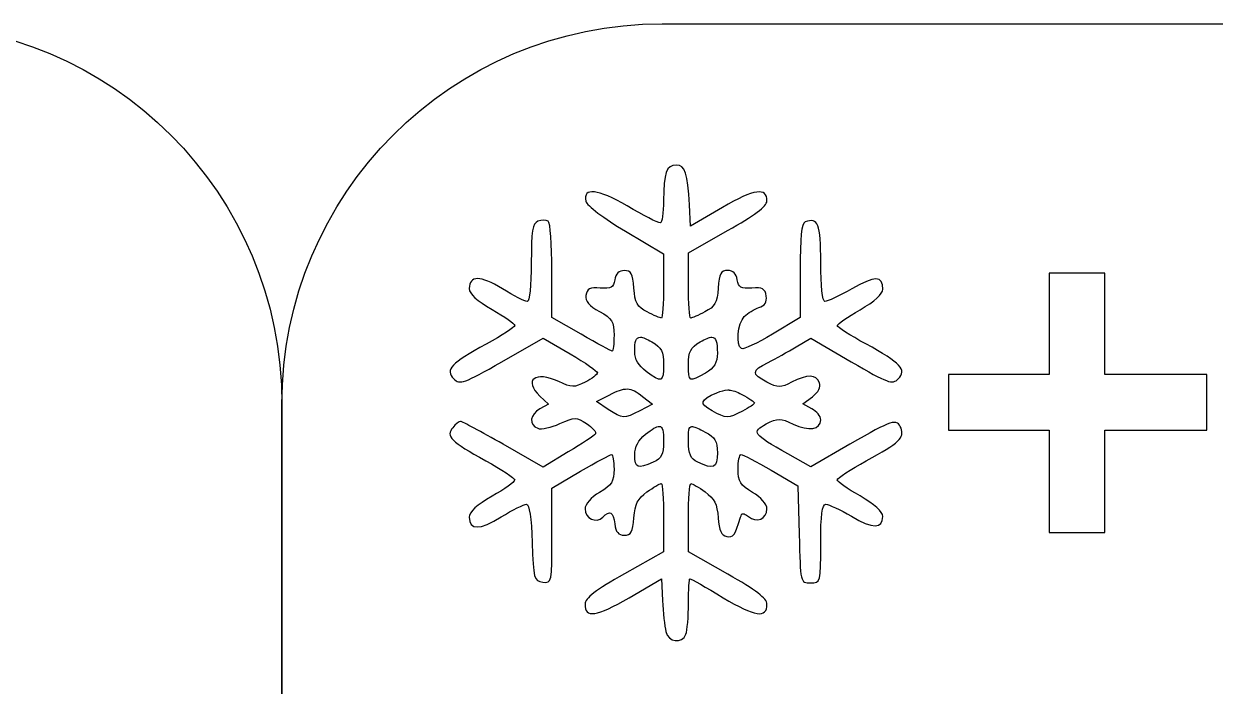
# Model space of a CAD drawing. Extents: x 164 to 448, y 306 to 448.
# Drawn here: x 294.8 to 347.1, y 418.6 to 447.7 of the extents above; entities that cross this region are included whole.
import ezdxf

# ---------------------------------------------------------------- set-up
doc = ezdxf.new("R2010")
doc.units = 0
doc.layers.add('Layer_1', color=7, linetype='CONTINUOUS')

msp = doc.modelspace()

# ---------------------------------------------------------------- linework, layer by layer
at = {"layer": 'Layer_1', "color": 7}
for points in [[(322.837852, 447.655975), (431.177868, 447.655975)], [(323.455408, 441.462217), (323.456882, 441.459383)], [(323.45572, 441.461339), (323.455408, 441.462217)], [(325.477106, 439.598069), (324.075231, 438.782145), (324.02846, 439.71378)], [(321.218589, 438.557613), (322.89582, 437.561546), (322.89582, 436.152359)], [(323.985883, 436.179118), (323.985883, 437.61172), (325.705606, 438.582926)], [(319.282044, 434.032724), (317.994435, 434.773956), (317.994435, 436.83497)], [(328.885795, 436.823631), (328.885795, 434.765509), (327.672907, 434.038961)], [(315.794324, 432.825761), (317.612183, 433.864346), (318.798709, 433.170028)], [(321.874724, 433.905194), (321.874866, 433.905052)], [(325.01109, 433.905194), (325.01109, 433.905052)], [(328.71291, 433.48269), (329.358898, 433.867946), (331.132847, 432.829361)], [(321.302098, 431.632913), (321.302098, 431.634529)], [(325.709858, 431.590167), (325.709802, 431.590592)], [(325.769896, 431.589118), (325.769896, 431.587644)], [(306.141732, 430.959855), (306.141732, 322.619839)], [(306.141732, 322.619839), (306.141732, 430.959855)], [(317.468636, 431.320677), (317.849471, 430.966148), (317.468636, 430.76262)], [(320.467124, 430.733594), (319.944189, 431.077833), (320.503748, 431.367874)], [(321.974447, 431.310813), (322.413902, 430.972413), (321.84703, 430.679452)], [(329.400028, 430.767694), (329.007458, 430.977175), (329.427865, 431.295052)], [(318.709474, 428.86868), (317.602035, 428.209512), (315.85303, 429.208526)], [(331.072894, 429.213288), (329.357537, 428.224507), (328.349735, 428.787014)], [(317.994661, 425.194554), (317.994661, 427.286324), (319.251515, 428.020214)], [(327.615789, 428.070416), (328.795002, 427.384857), (328.846309, 425.256435)], [(322.895962, 425.987008), (322.895962, 424.489918), (321.171846, 423.51874)], [(325.71, 423.509754), (323.985883, 424.482406), (323.985883, 425.98389)], [(321.384246, 422.472699), (322.80514, 423.295937), (322.851912, 422.349647)]]:
    msp.add_lwpolyline(points, dxfattribs=at)
for points in [[(322.837852, 447.655975)], [(339.827981, 436.717616), (339.827981, 432.26742), (335.402674, 432.26742), (335.402674, 429.829937), (339.827981, 429.829937), (339.827981, 425.329937), (342.265465, 425.329937), (342.265465, 429.829937), (346.740576, 429.829937), (346.740576, 432.26742), (342.265465, 432.26742), (342.265465, 436.717616)], [(322.703972, 429.992391)], [(324.13663, 429.986636)]]:
    msp.add_lwpolyline(points, close=True, dxfattribs=at)
for points in [[(289.445584, 447.655975), (298.69526, 447.655975), (306.141732, 440.209502), (306.141732, 430.959855)], [(306.141732, 430.959855), (306.141732, 440.209502), (313.588205, 447.655975), (322.837852, 447.655975)], [(323.456882, 441.459383), (323.019751, 441.459383), (322.895849, 441.115569), (322.895849, 439.900781)], [(324.02846, 439.71378), (323.959011, 441.100403), (323.839389, 441.461339), (323.45572, 441.461339)], [(321.291808, 439.664939), (319.992321, 440.417367), (319.364022, 440.488998), (319.481291, 439.871584)], [(327.429723, 439.877849), (327.438227, 440.49515), (326.880567, 440.415269), (325.477106, 439.598069)], [(319.481291, 439.871584), (319.515024, 439.694986), (320.290328, 439.108441), (321.218589, 438.557613)], [(322.895849, 439.900781), (322.895849, 439.359874), (322.824416, 438.917868), (322.739093, 438.917868)], [(325.705606, 438.582926), (326.862255, 439.235972), (327.427143, 439.660375), (327.429723, 439.877849)], [(322.739093, 438.917868), (322.651786, 438.917868), (322.001603, 439.254198), (321.291808, 439.664939)], [(317.376198, 438.990038), (317.140639, 438.898762), (317.087631, 438.564614), (317.087631, 437.173625)], [(317.830309, 438.998542), (317.739033, 439.054101), (317.534967, 439.049849), (317.376198, 438.990038)], [(317.994435, 436.83497), (317.994435, 437.968602), (317.921584, 438.942444), (317.830309, 438.998542)], [(329.11285, 438.963761), (328.950142, 438.904233), (328.885795, 438.304535), (328.885795, 436.823631)], [(329.792542, 437.179606), (329.792542, 438.890457), (329.684258, 439.17429), (329.11285, 438.963761)], [(317.087631, 437.173625), (317.087631, 436.175348), (317.014214, 435.470003), (316.909049, 435.470003)], [(321.171761, 436.830576), (320.933934, 436.830576), (320.789452, 436.689694), (320.751354, 436.423351)], [(321.590721, 436.058589), (321.545083, 436.691169), (321.469398, 436.830576), (321.171761, 436.830576)], [(325.708469, 436.832419), (325.41103, 436.832419), (325.335373, 436.693521), (325.289537, 436.06046)], [(326.13035, 436.425194), (326.092649, 436.692217), (325.946948, 436.832419), (325.708469, 436.832419)], [(329.977077, 435.471562), (329.865959, 435.471562), (329.792542, 436.144224), (329.792542, 437.179606)], [(315.816293, 436.032539), (314.855688, 436.623619), (314.366088, 436.623959), (314.366088, 436.038208)], [(320.751354, 436.423351), (320.703732, 436.087219), (320.592331, 436.023581), (320.1156, 436.060063)], [(324.083962, 434.745014), (324.028403, 434.745014), (323.985883, 435.390548), (323.985883, 436.179118)], [(326.766104, 436.061934), (326.289657, 436.026217), (326.17817, 436.090564), (326.13035, 436.425194)], [(332.515644, 436.018337), (332.515644, 436.603691), (332.173786, 436.607065), (331.151868, 436.029676)], [(314.366088, 436.038208), (314.366088, 435.801798), (314.691364, 435.503509), (315.363657, 435.124148)], [(316.909049, 435.470003), (316.809836, 435.470003), (316.319102, 435.723137), (315.816293, 436.032539)], [(319.487187, 435.74074), (319.449487, 435.483354), (319.620983, 435.276624), (320.076057, 435.031767)], [(320.1156, 436.060063), (319.65823, 436.09578), (319.52846, 436.028031), (319.487187, 435.74074)], [(322.172249, 435.014192), (321.736706, 435.239263), (321.636954, 435.417874), (321.590721, 436.058589)], [(322.89582, 436.152359), (322.89582, 435.377083), (322.851317, 434.7432), (322.797742, 434.7432)], [(325.289537, 436.06046), (325.243899, 435.419915), (325.145254, 435.241219), (324.709455, 435.016006)], [(327.39891, 435.713272), (327.353272, 436.033531), (327.236485, 436.098019), (326.766104, 436.061934)], [(327.082507, 435.202044), (327.335357, 435.281414), (327.436809, 435.446674), (327.39891, 435.713272)], [(331.151868, 436.029676), (330.607389, 435.722315), (330.078274, 435.471562), (329.977077, 435.471562)], [(331.518076, 435.108671), (332.167946, 435.48052), (332.515644, 435.797688), (332.515644, 436.018337)], [(315.363657, 435.124148), (315.912699, 434.814208), (316.362671, 434.497521), (316.362671, 434.41954)], [(326.436491, 434.81092), (326.587294, 434.961723), (326.877732, 435.136961), (327.082507, 435.202044)], [(320.076057, 435.031767), (320.639811, 434.728176), (320.719124, 434.601156), (320.719124, 433.988787)], [(322.797742, 434.7432), (322.742183, 434.7432), (322.460957, 434.865657), (322.172249, 435.014192)], [(324.709455, 435.016006), (324.420746, 434.867187), (324.138926, 434.745014), (324.083962, 434.745014)], [(326.31205, 433.40468), (326.061751, 433.559452), (326.146791, 434.521219), (326.436491, 434.81092)], [(330.520535, 434.414324), (330.519855, 434.481789), (330.969033, 434.794564), (331.518076, 435.108671)], [(316.362671, 434.41954), (316.362671, 434.342154), (315.799058, 433.973395), (315.111685, 433.602142)], [(331.767099, 433.614529), (331.082532, 433.987398), (330.521329, 434.34686), (330.520535, 434.414324)], [(315.111685, 433.602142), (313.552828, 432.760224), (313.289008, 432.476107), (313.687871, 432.077244)], [(320.642872, 433.291521), (320.601203, 433.291521), (319.989628, 433.624706), (319.282044, 434.032724)], [(320.719124, 433.988787), (320.719124, 433.605203), (320.684542, 433.291521), (320.642872, 433.291521)], [(321.625843, 433.276753), (321.625843, 433.710312), (321.684236, 433.905761), (321.874724, 433.905194)], [(321.874866, 433.905052), (321.989953, 433.904769), (322.152378, 433.834186), (322.377307, 433.701524)], [(322.377307, 433.701524), (322.802929, 433.450091), (322.895849, 433.270035), (322.895849, 432.706932)], [(323.985685, 432.706791), (323.985685, 433.270148), (324.078378, 433.448561), (324.504255, 433.699965)], [(324.504255, 433.699965), (324.733861, 433.834894), (324.896995, 433.908028), (325.01109, 433.905194)], [(325.01109, 433.905052), (325.201578, 433.899383), (325.25572, 433.685934), (325.25572, 433.20926)], [(327.672907, 434.038961), (327.005802, 433.639531), (326.393802, 433.354252), (326.31205, 433.40468)], [(333.195335, 432.07937), (333.59298, 432.477043), (333.324312, 432.767055), (331.767099, 433.614529)], [(318.798709, 433.170028), (319.451329, 432.788258), (319.98617, 432.417543), (319.988154, 432.345345)], [(322.12389, 432.403682), (321.790706, 432.65228), (321.625843, 432.943569), (321.625843, 433.276753)], [(325.25572, 433.20926), (325.25572, 432.777061), (325.130712, 432.569509), (324.728362, 432.331824)], [(327.479499, 432.798605), (327.803953, 432.963298), (328.358324, 433.270375), (328.71291, 433.48269)], [(313.687871, 432.077244), (313.95291, 431.812205), (314.130728, 431.875417), (315.794324, 432.825761)], [(322.895849, 432.706932), (322.895849, 431.921339), (322.813928, 431.889165), (322.12389, 432.403682)], [(324.728362, 432.331824), (324.012246, 431.908753), (323.985685, 431.922019), (323.985685, 432.706791)], [(327.432728, 431.932876), (326.741216, 432.290466), (326.749805, 432.430328), (327.479499, 432.798605)], [(331.132847, 432.829361), (332.753783, 431.880293), (332.931912, 431.815861), (333.195335, 432.07937)], [(318.291874, 431.957849), (317.268369, 432.446003), (316.717965, 432.019928), (317.468636, 431.320677)], [(319.988154, 432.345345), (319.990082, 432.273912), (319.750328, 432.088243), (319.454957, 431.935172)], [(329.736954, 431.907364), (329.596072, 432.27686), (329.203928, 432.283465), (328.513805, 431.927206)], [(319.454957, 431.935172), (318.969213, 431.684022), (318.858576, 431.686857), (318.291874, 431.957849)], [(320.503748, 431.367874), (320.859553, 431.552409), (321.090973, 431.641134), (321.302098, 431.632913)], [(321.302098, 431.634529), (321.513279, 431.626025), (321.703795, 431.518309), (321.974447, 431.310813)], [(325.024299, 430.674718), (324.444699, 430.989052), (324.489288, 431.157175), (325.23378, 431.465726)], [(325.23378, 431.465726), (325.425402, 431.545663), (325.569373, 431.587616), (325.709858, 431.590167)], [(325.709802, 431.590592), (325.729644, 431.590961), (325.74977, 431.590365), (325.769896, 431.589118)], [(325.769896, 431.587644), (325.93062, 431.576306), (326.093981, 431.515361), (326.326535, 431.394321)], [(328.513805, 431.927206), (328.032822, 431.678608), (327.921874, 431.679458), (327.432728, 431.932876)], [(329.427865, 431.295052), (329.696589, 431.497729), (329.80938, 431.718661), (329.736954, 431.907364)], [(326.326535, 431.394321), (326.636306, 431.233597), (326.889043, 431.065672), (326.889043, 431.0208)], [(326.889043, 431.0208), (326.889043, 430.975162), (326.648948, 430.815572), (326.354372, 430.66338)], [(317.468636, 430.76262), (317.021556, 430.523376), (316.967783, 430.061329), (317.36914, 429.907181)], [(321.84703, 430.679452), (321.13783, 430.312734), (321.103304, 430.314746), (320.467124, 430.733594)], [(326.354372, 430.66338), (325.707109, 430.328636), (325.661443, 430.329203), (325.024299, 430.674718)], [(329.792598, 430.285748), (329.792598, 430.434567), (329.616283, 430.652211), (329.400028, 430.767694)], [(313.639654, 429.935159), (313.325518, 429.556535), (313.557732, 429.32418), (315.085436, 428.4864)], [(313.983893, 430.207569), (313.918413, 430.207569), (313.763924, 430.084261), (313.639654, 429.935159)], [(315.85303, 429.208526), (314.890838, 429.758135), (314.049572, 430.207569), (313.983893, 430.207569)], [(317.36914, 429.907181), (317.523912, 429.847654), (317.96382, 429.940913), (318.346186, 430.112409)], [(318.346186, 430.112409), (319.00218, 430.408488), (319.068283, 430.408772), (319.515137, 430.115244)], [(319.515137, 430.115244), (319.775357, 429.944598), (319.95034, 429.743027), (319.903313, 429.667002)], [(322.103367, 429.646677), (322.396072, 429.87685), (322.584718, 429.997153), (322.703972, 429.992391)], [(322.703943, 429.992391), (322.856731, 429.986721), (322.895849, 429.774123), (322.895849, 429.32588)], [(323.985827, 429.323046), (323.985827, 429.787956), (323.988265, 429.981392), (324.13663, 429.986636)], [(324.136573, 429.986721), (324.147912, 429.987061), (324.156416, 429.986551), (324.167471, 429.985247)], [(324.167471, 429.985247), (324.27462, 429.973909), (324.446967, 429.883767), (324.719717, 429.743452)], [(328.349735, 428.787014), (326.81965, 429.642624), (326.738721, 429.755641), (327.403446, 430.099512)], [(327.403446, 430.099512), (327.917169, 430.365118), (328.013461, 430.364268), (328.588498, 430.091008)], [(328.588498, 430.091008), (329.266743, 429.767546), (329.792598, 429.852614), (329.792598, 430.285748)], [(333.317027, 429.910554), (333.146381, 430.354233), (332.937751, 430.288781), (331.072894, 429.213288)], [(331.795049, 428.483792), (333.246756, 429.279477), (333.476561, 429.494825), (333.317027, 429.910554)], [(319.903313, 429.667002), (319.855691, 429.5916), (319.318639, 429.2316), (318.709474, 428.86868)], [(321.625843, 428.739959), (321.625843, 429.097691), (321.782031, 429.393288), (322.103367, 429.646677)], [(324.719717, 429.743452), (325.156847, 429.517531), (325.255833, 429.351449), (325.255833, 428.836734)], [(322.895849, 429.32588), (322.895849, 428.755209), (322.813361, 428.591792), (322.434425, 428.419134)], [(324.393052, 428.426561), (324.074381, 428.579348), (323.985827, 428.778198), (323.985827, 429.323046)], [(315.085436, 428.4864), (315.787493, 428.101654), (316.36131, 427.720394), (316.36131, 427.638246)], [(319.251515, 428.020214), (319.942828, 428.424009), (320.556274, 428.754104), (320.613817, 428.754104)], [(320.613817, 428.754104), (320.671361, 428.754104), (320.719266, 428.466756), (320.719266, 428.113956)], [(322.434425, 428.419134), (321.747874, 428.106416), (321.625843, 428.154945), (321.625843, 428.739959)], [(325.255833, 428.836734), (325.255833, 428.166425), (325.094542, 428.088643), (324.393052, 428.426561)], [(326.162551, 428.114353), (326.162551, 428.467153), (326.223496, 428.755946), (326.298898, 428.755946)], [(326.298898, 428.755946), (326.374299, 428.755946), (326.967335, 428.447225), (327.615789, 428.070416)], [(330.519175, 427.647373), (330.519175, 427.722775), (331.09302, 428.099046), (331.795049, 428.483792)], [(320.719266, 428.113956), (320.719266, 427.573247), (320.61977, 427.413231), (320.083512, 427.097339)], [(326.798306, 427.097735), (326.262756, 427.413685), (326.162551, 427.573843), (326.162551, 428.114353)], [(316.36131, 427.638246), (316.36131, 427.556891), (315.912813, 427.234819), (315.36377, 426.924879)], [(322.163603, 427.116387), (322.447946, 427.318781), (322.729569, 427.484069), (322.789096, 427.484069)], [(322.789096, 427.484069), (322.848624, 427.484069), (322.897946, 426.810671), (322.895962, 425.987008)], [(323.985883, 425.98389), (323.985883, 426.809112), (324.035206, 427.483871), (324.09275, 427.483871)], [(324.09275, 427.483871), (324.152277, 427.483871), (324.433871, 427.319461), (324.718214, 427.116189)], [(331.518189, 426.9384), (330.969146, 427.252507), (330.519175, 427.571773), (330.519175, 427.647373)], [(315.36377, 426.924879), (314.691477, 426.54549), (314.364756, 426.245868), (314.364728, 426.009345)], [(320.083512, 427.097339), (319.705909, 426.874535), (319.447786, 426.580611), (319.447786, 426.372265)], [(321.590835, 425.982614), (321.634488, 426.58302), (321.757795, 426.827877), (322.163603, 427.116387)], [(324.718214, 427.116189), (325.12303, 426.828076), (325.246054, 426.581036), (325.289509, 425.982416)], [(327.432586, 426.372661), (327.432586, 426.581291), (327.17605, 426.875131), (326.798306, 427.097735)], [(332.515757, 426.037493), (332.515757, 426.24754), (332.153178, 426.575055), (331.518189, 426.9384)], [(315.770995, 426.020683), (316.267852, 426.326485), (316.764085, 426.577351), (316.874013, 426.577351)], [(316.874013, 426.577351), (317.001005, 426.577351), (317.092564, 425.968753), (317.126013, 424.898646)], [(319.447786, 426.372265), (319.447786, 425.950413), (319.935543, 425.720381), (320.222693, 426.007502)], [(320.222693, 426.007502), (320.546721, 426.331531), (320.689587, 426.252699), (320.751496, 425.714542)], [(326.615187, 426.032816), (326.969008, 425.739146), (327.432586, 425.932186), (327.432586, 426.372661)], [(329.792598, 424.853603), (329.792598, 426.11383), (329.854394, 426.576784), (330.019654, 426.5748)], [(330.019654, 426.5748), (330.144661, 426.573099), (330.64869, 426.334706), (331.1388, 426.045997)], [(314.364728, 426.009345), (314.364728, 425.429745), (314.816173, 425.433883), (315.770995, 426.020683)], [(320.751496, 425.714542), (320.793165, 425.355562), (320.910236, 425.21502), (321.171902, 425.21502)], [(321.171902, 425.21502), (321.468746, 425.21502), (321.545395, 425.355052), (321.590835, 425.982614)], [(325.289509, 425.982416), (325.329194, 425.425039), (325.431808, 425.201754), (325.664504, 425.157704)], [(325.664504, 425.157704), (325.957805, 425.102145), (326.025581, 425.197956), (326.272422, 426.007304)], [(326.272422, 426.007304), (326.33195, 426.203745), (326.401115, 426.208847), (326.615187, 426.032816)], [(331.1388, 426.045997), (332.078145, 425.492957), (332.515757, 425.491965), (332.515757, 426.037493)], [(317.587436, 423.16132), (317.990665, 423.103776), (317.994661, 423.129005), (317.994661, 425.194554)], [(328.846309, 425.256435), (328.897899, 423.128324), (328.898183, 423.128013), (329.34583, 423.128013)], [(317.126013, 424.898646), (317.175619, 423.313965), (317.202265, 423.216113), (317.587436, 423.16132)], [(329.34583, 423.128013), (329.790699, 423.128013), (329.792598, 423.139351), (329.792598, 424.853603)], [(321.171846, 423.51874), (319.921143, 422.815096), (319.446255, 422.452431), (319.446255, 422.197455)], [(323.985798, 422.235326), (323.985798, 422.826236), (324.015562, 423.309061), (324.053263, 423.309061)], [(324.053263, 423.309061), (324.090964, 423.309061), (324.745767, 422.934718), (325.509307, 422.475562)], [(327.434117, 422.191389), (327.434117, 422.43857), (326.943411, 422.813849), (325.71, 423.509754)], [(319.446255, 422.197455), (319.446255, 421.564649), (319.941666, 421.635685), (321.384246, 422.472699)], [(322.851912, 422.349647), (322.877424, 421.829178), (322.941487, 421.219502), (322.991093, 420.994658)], [(323.874397, 420.873052), (323.935909, 421.031792), (323.985798, 421.644387), (323.985798, 422.235326)], [(325.509307, 422.475562), (326.908828, 421.634409), (327.434117, 421.55623), (327.434117, 422.191389)], [(322.991093, 420.994658), (323.098243, 420.52062), (323.706898, 420.436545), (323.874397, 420.873052)]]:
    msp.add_open_spline(points, degree=3, dxfattribs=at)

doc.saveas('drawing.dxf')
